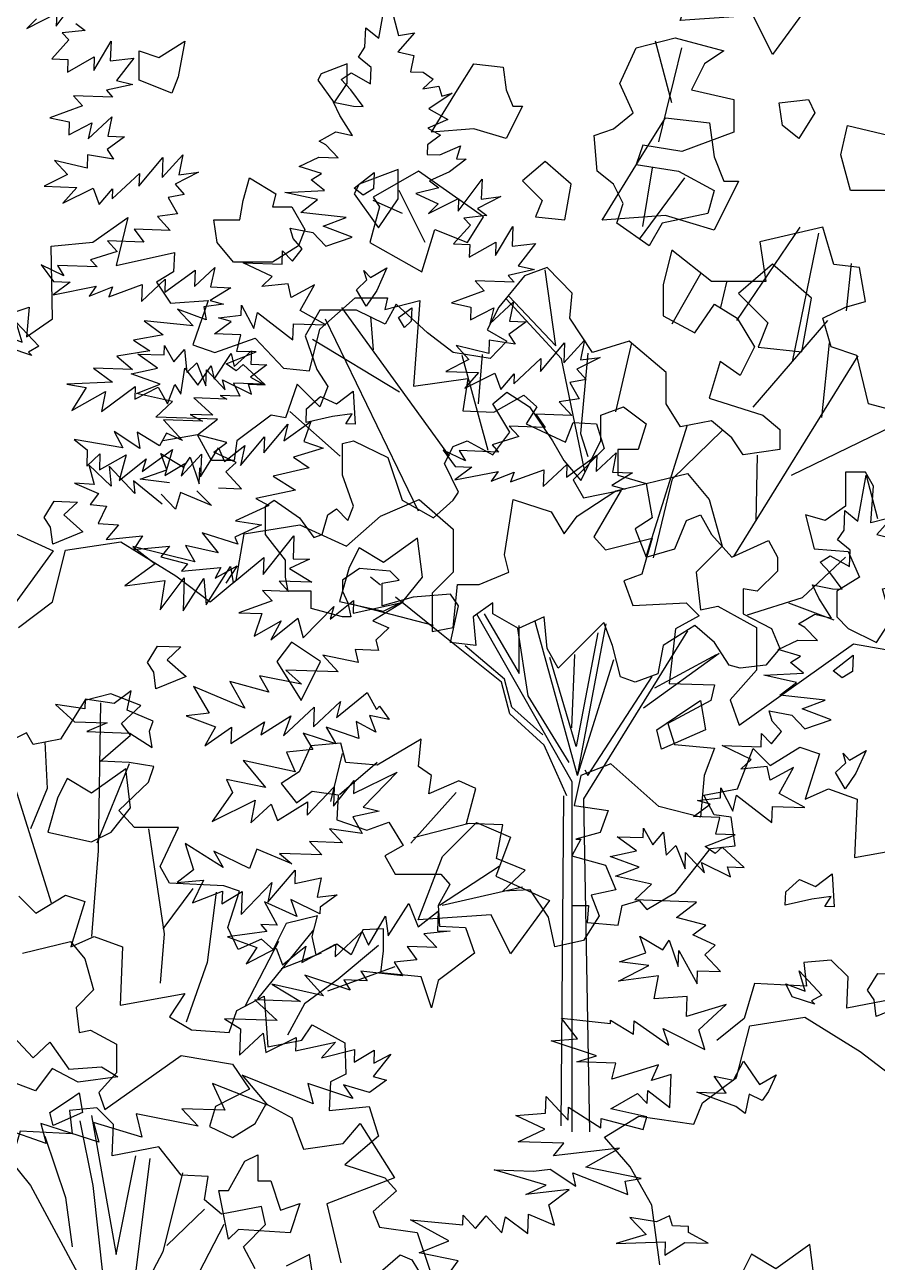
# Model space of a CAD drawing. Header units: inches. Extents: x -11 to 128, y 7 to 56.
# Drawn here: x 31.4084 to 31.7193, y 22.597 to 23.0484 of the extents above; entities that cross this region are included whole.
import ezdxf

# ---------------------------------------------------------------- set-up
doc = ezdxf.new("R2010")
doc.units = ezdxf.units.IN
doc.header["$MEASUREMENT"] = 0
doc.layers.add('CAY', color=94, linetype='Continuous')
doc.layers.add('CAY-3', color=61, linetype='Continuous')
picture_1 = doc.add_image_def('image1.jpg', size_in_pixel=(1680, 1093))

# ---------------------------------------------------------------- blocks, each defined once
blk = doc.blocks.new('A$C76451831')
at = {"layer": 'CAY'}
for p, q in [((2471.8, 2031.9), (2478.5, 2069.3)), ((2478.5, 2069.3), (2487.7, 2034.1)), ((2460.6, 2024.6), (2461.2, 2040.4)), ((2461.2, 2040.4), (2471.8, 2031.9)), ((2500.9, 2036.3), (2487.3, 2020.9)), ((2487.7, 2034.1), (2500.9, 2036.3)), ((2455.4, 2016.6), (2460.6, 2024.6)), ((2465.5, 2008.1), (2455.4, 2016.6)), ((2487.3, 2020.9), (2500.3, 2017.8)), ((2500.3, 2017.8), (2497.6, 2004.7)), ((2441.2, 1998.5), (2449.5, 2003.7)), ((2449.5, 2003.7), (2465, 1995)), ((2465, 1995), (2465.5, 2008.1)), ((2497.6, 2004.7), (2508, 2004.3)), ((2508, 2004.3), (2515.9, 1998.6)), ((2449, 1990.1), (2441.2, 1998.5)), ((2515.9, 1998.6), (2507.5, 1990.8)), ((2507.5, 1990.8), (2520.7, 1993)), ((2520.7, 1993), (2523.1, 1984.8)), ((2459, 1976.6), (2449, 1990.1)), ((2531.4, 1987.2), (2512.4, 1974.7)), ((2523.1, 1984.8), (2531.4, 1987.2)), ((2435.1, 1980.1), (2451.3, 1976.8)), ((2440.1, 1969.1), (2435.1, 1980.1)), ((2451.3, 1976.8), (2459, 1976.6)), ((2512.4, 1974.7), (2527.9, 1966)), ((2450.4, 1952.9), (2440.1, 1969.1)), ((2527.9, 1966), (2511.8, 1958.9)), ((2423.5, 1948.4), (2437, 1956)), ((2437, 1956), (2450.4, 1952.9)), ((2522, 1953.1), (2511.3, 1945.3)), ((2511.8, 1958.9), (2522, 1953.1)), ((2428.9, 1945.4), (2423.5, 1948.4)), ((2438.9, 1934.7), (2428.9, 1945.4)), ((2511.3, 1945.3), (2511.1, 1937.6)), ((2521.5, 1937.2), (2538.1, 1944.4)), ((2538.1, 1944.4), (2535, 1934)), ((2407, 1927.6), (2423.1, 1935.2)), ((2423.1, 1935.2), (2438.9, 1934.7)), ((2511.1, 1937.6), (2521.5, 1937.2)), ((2542.7, 1933.8), (2529.2, 1923.4)), ((2535, 1934), (2542.7, 1933.8)), ((2425.3, 1922), (2407, 1927.6)), ((2417, 1916.8), (2425.3, 1922)), ((2529.2, 1923.4), (2513.1, 1916.2)), ((2427.6, 1908.3), (2417, 1916.8)), ((2513.1, 1916.2), (2520.6, 1910.5)), ((2536.2, 1891.4), (2555.7, 1917.4)), ((2555.7, 1917.4), (2555.1, 1901.1)), ((2395.4, 1906.7), (2427.6, 1908.3)), ((2421.9, 1900.8), (2395.4, 1906.7)), ((2408.4, 1890.4), (2421.9, 1900.8)), ((2520.6, 1910.5), (2501.8, 1905.7)), ((2501.8, 1905.7), (2520.1, 1897.4)), ((2512.1, 1889.5), (2536.6, 1901.8)), ((2536.6, 1901.8), (2536.2, 1891.4)), ((2571.1, 1903.3), (2552.1, 1893.5)), ((2555.1, 1901.1), (2571.1, 1903.3)), ((2520.1, 1897.4), (2512.1, 1889.5)), ((2552.1, 1893.5), (2559.6, 1887.8)), ((2445.4, 1886.4), (2408.4, 1890.4)), ((2426.6, 1879.3), (2445.4, 1886.4)), ((2559.6, 1887.8), (2541, 1885.8)), ((2541, 1885.8), (2546.2, 1880.1)), ((2402.2, 1869.3), (2399.8, 1877.6)), ((2399.8, 1877.6), (2418.2, 1874.2)), ((2418.2, 1874.2), (2428.7, 1862.9)), ((2450.3, 1870.4), (2426.6, 1879.3)), ((2546.2, 1880.1), (2532.6, 1864.8)), ((2566.7, 1855.4), (2580.6, 1878.9)), ((2580.6, 1878.9), (2580.1, 1863.1)), ((2401.6, 1850.7), (2409.6, 1860.9)), ((2409.6, 1860.9), (2402.2, 1869.3)), ((2428.7, 1862.9), (2450.3, 1870.4)), ((2532.6, 1864.8), (2545.7, 1864.3)), ((2545.3, 1853.9), (2567, 1866.3)), ((2545.7, 1864.3), (2545.3, 1853.9)), ((2567, 1866.3), (2566.7, 1855.4)), ((2580.1, 1863.1), (2599.2, 1865.2)), ((2599.2, 1865.2), (2585, 1847.1)), ((2393.3, 1848.3), (2393.7, 1859.2)), ((2393.7, 1859.2), (2401.6, 1850.7)), ((2361.6, 1849.4), (2393.3, 1848.3)), ((2385.3, 1838.2), (2361.6, 1849.4)), ((2598.4, 1843.9), (2577, 1839.2)), ((2585, 1847.1), (2598.4, 1843.9)), ((2376.8, 1830.3), (2385.3, 1838.2)), ((2398.2, 1832.3), (2376.8, 1830.3)), ((2400.5, 1821.3), (2398.2, 1832.3)), ((2419.5, 1831.5), (2400.5, 1821.3)), ((2407.9, 1810.6), (2419.5, 1831.5)), ((2581.8, 1833.6), (2550.1, 1834.7)), ((2550.1, 1834.7), (2557.5, 1826.7)), ((2577, 1839.2), (2581.8, 1833.6)), ((2557.5, 1826.7), (2530.9, 1816.8)), ((2360.1, 1806.9), (2360.4, 1815)), ((2360.4, 1815), (2370.2, 1796.1)), ((2428.8, 1799), (2407.9, 1810.6)), ((2530.9, 1816.8), (2546.6, 1813.5)), ((2546.6, 1813.5), (2546.3, 1803.1)), ((2546.3, 1803.1), (2565.2, 1812.8)), ((2562, 1799.8), (2581.2, 1817.7)), ((2565.2, 1812.8), (2562, 1799.8)), ((2581.2, 1817.7), (2577.9, 1802)), ((2338.3, 1791.8), (2351.8, 1801.7)), ((2341.5, 1804.8), (2360.1, 1806.9)), ((2351.8, 1801.7), (2341.5, 1804.8)), ((2370.2, 1796.1), (2373.4, 1809.1)), ((2373.4, 1809.1), (2402, 1786.8)), ((2591.5, 1801.5), (2577.6, 1791.1)), ((2577.9, 1802), (2591.5, 1801.5)), ((2359.6, 1791), (2338.3, 1791.8)), ((2356.4, 1777.5), (2359.6, 1791)), ((2402, 1786.8), (2402.5, 1799.9)), ((2402.5, 1799.9), (2428.8, 1799)), ((2577.6, 1791.1), (2582.7, 1783.2)), ((2297.4, 1774.6), (2297.7, 1782.3)), ((2297.7, 1782.3), (2305.3, 1768.9)), ((2561.2, 1775.8), (2534.7, 1782.2)), ((2534.7, 1782.2), (2545.1, 1770.9)), ((2561.5, 1786.7), (2561.2, 1775.8)), ((2582.7, 1783.2), (2561.5, 1786.7)), ((2603.3, 1761.2), (2622.6, 1784.5)), ((2622.1, 1768.2), (2639, 1786.7)), ((2622.6, 1784.5), (2622.1, 1768.2)), ((2639, 1786.7), (2635.8, 1770.5)), ((2292, 1763.9), (2276.1, 1775.3)), ((2276.1, 1775.3), (2297.4, 1774.6)), ((2305.3, 1768.9), (2313.9, 1779)), ((2313.9, 1779), (2315.9, 1760.3)), ((2347.9, 1767.4), (2372.2, 1777)), ((2372.2, 1777), (2356.4, 1777.5)), ((2545.1, 1770.9), (2526.2, 1761.2)), ((2581.6, 1751.1), (2603.6, 1771.6)), ((2603.6, 1771.6), (2603.3, 1761.2)), ((2651.7, 1772.6), (2632.8, 1762.9)), ((2635.8, 1770.5), (2651.7, 1772.6)), ((2270.6, 1759.2), (2292, 1763.9)), ((2315.9, 1760.3), (2323.9, 1768.2)), ((2323.9, 1768.2), (2331.4, 1749.4)), ((2331.4, 1749.4), (2331.9, 1762.5)), ((2331.9, 1762.5), (2347.1, 1746.1)), ((2355.9, 1761.7), (2347.9, 1767.4)), ((2361.5, 1766.9), (2355.9, 1761.7)), ((2379.5, 1750.4), (2361.5, 1766.9)), ((2526.2, 1761.2), (2552.9, 1760.2)), ((2552.9, 1760.2), (2541.6, 1747.5)), ((2632.8, 1762.9), (2640.2, 1754.5)), ((2294.3, 1750.7), (2270.6, 1759.2)), ((2275, 1743.2), (2294.3, 1750.7)), ((2347.1, 1746.1), (2344.7, 1754.4)), ((2344.7, 1754.4), (2368.3, 1742.7)), ((2365.9, 1750.9), (2379.5, 1750.4)), ((2368.3, 1742.7), (2365.9, 1750.9)), ((2541.6, 1747.5), (2566, 1759.8)), ((2566, 1759.8), (2571, 1746.5)), ((2571, 1746.5), (2581.9, 1759.2)), ((2581.9, 1759.2), (2581.6, 1751.1)), ((2640.2, 1754.5), (2627, 1752.2)), ((2627, 1752.2), (2634.6, 1738.8)), ((2304.2, 1736.7), (2275, 1743.2)), ((2290.6, 1724.1), (2304.2, 1736.7)), ((2634.6, 1738.8), (2618.3, 1736.6)), ((2618.3, 1736.6), (2628.7, 1725.4)), ((2340.9, 1722.3), (2290.6, 1724.1)), ((2324.6, 1709.7), (2340.9, 1722.3)), ((2628.7, 1725.4), (2599.3, 1726.4)), ((2599.3, 1726.4), (2607.1, 1715.7)), ((2348.4, 1703.5), (2324.6, 1709.7)), ((2577.7, 1716.8), (2585.5, 1708.3)), ((2607.1, 1715.7), (2577.7, 1716.8)), ((2337.7, 1695.7), (2348.4, 1703.5)), ((2585.5, 1708.3), (2564, 1701.4)), ((2564, 1701.4), (2569.2, 1695.7)), ((2294.6, 1694.5), (2313.2, 1683.4)), ((2299.6, 1681.1), (2294.6, 1694.5)), ((2313.2, 1683.4), (2318.5, 1691.4)), ((2318.5, 1691.4), (2325.9, 1669.8)), ((2356, 1687.3), (2337.7, 1695.7)), ((2524, 1697.3), (2533.9, 1683.8)), ((2542.3, 1688.5), (2524, 1697.3)), ((2569.2, 1695.7), (2537.1, 1696.9)), ((2537.1, 1696.9), (2542.3, 1688.5)), ((2624.3, 1675.2), (2648.9, 1693)), ((2648.4, 1679.8), (2664.8, 1695.1)), ((2648.9, 1693), (2648.4, 1679.8)), ((2664.8, 1695.1), (2661.6, 1679.4)), ((2236.3, 1685.2), (2240.6, 1669.3)), ((2254.4, 1667.9), (2236.3, 1685.2)), ((2252.8, 1684.1), (2254.4, 1667.9)), ((2273.6, 1662), (2252.8, 1684.1)), ((2278, 1673.7), (2299.6, 1681.1)), ((2325.9, 1669.8), (2326.4, 1682.9)), ((2347.5, 1679.5), (2356, 1687.3)), ((2360.2, 1665.9), (2347.5, 1679.5)), ((2547.5, 1683.4), (2533.6, 1673)), ((2533.6, 1673), (2568.7, 1679.9)), ((2533.9, 1683.8), (2547.5, 1683.4)), ((2568.7, 1679.9), (2563, 1671.9)), ((2578.8, 1671.4), (2605.9, 1681.3)), ((2605.4, 1667.7), (2624.6, 1685.6)), ((2605.9, 1681.3), (2605.4, 1667.7)), ((2624.6, 1685.6), (2624.3, 1675.2)), ((2224.6, 1670.4), (2244.1, 1661.9)), ((2240.6, 1669.3), (2224.6, 1670.4)), ((2272.6, 1672.4), (2273.6, 1662)), ((2295.9, 1653.3), (2272.6, 1672.4)), ((2301.9, 1670.6), (2278, 1673.7)), ((2563, 1671.9), (2581.8, 1679.4)), ((2581.8, 1679.4), (2578.8, 1671.4)), ((2677.9, 1678.8), (2661.2, 1668.5)), ((2661.6, 1679.4), (2677.9, 1678.8)), ((2664.3, 1664.1), (2722.6, 1678.3)), ((2722.6, 1678.3), (2740.3, 1657)), ((2244.1, 1661.9), (2237.2, 1653)), ((2306.7, 1649.3), (2295.1, 1661.4)), ((2310.8, 1662.9), (2306.7, 1649.3)), ((2336, 1652.2), (2310.8, 1662.9)), ((2323.9, 1664.2), (2336, 1652.2)), ((2341.7, 1666.5), (2360.2, 1665.9)), ((2633, 1643.5), (2664.3, 1664.1)), ((2661.2, 1668.5), (2672, 1665.4)), ((2237.2, 1653), (2250.5, 1651.6)), ((2250.5, 1651.6), (2243.7, 1637.7)), ((2473.2, 1643.5), (2504.5, 1657)), ((2504.5, 1657), (2532.2, 1632.9)), ((2574, 1612.2), (2581.1, 1657)), ((2581.1, 1657), (2611.8, 1647)), ((2740.3, 1657), (2750.9, 1619.3)), ((2445.5, 1619.3), (2473.2, 1643.5)), ((2611.8, 1647), (2622.4, 1629.3)), ((2622.4, 1629.3), (2633, 1643.5)), ((2243.7, 1637.7), (2260.2, 1636.6)), ((2260.2, 1636.6), (2250.4, 1624.7)), ((2355.9, 1591.6), (2362.4, 1629.3)), ((2362.4, 1629.3), (2407.8, 1636.4)), ((2407.8, 1636.4), (2445.5, 1619.3)), ((2532.2, 1632.9), (2532.2, 1598.1)), ((2217.3, 1615.8), (2262.1, 1622.8)), ((2250.4, 1624.7), (2279.7, 1627.6)), ((2262.1, 1622.8), (2306.9, 1595.1)), ((2279.7, 1627.6), (2272.6, 1616.4)), ((2272.6, 1616.4), (2301.9, 1619.3)), ((2301.9, 1619.3), (2294.6, 1610.4)), ((2750.9, 1619.3), (2729.7, 1598.1)), ((2206.7, 1573.9), (2217.3, 1615.8)), ((2294.6, 1610.4), (2316.5, 1604.8)), ((2577.6, 1598.1), (2574, 1612.2)), ((2316.5, 1604.8), (2311.6, 1598.8)), ((2311.6, 1598.8), (2343.6, 1601.9)), ((2339, 1593.3), (2356.7, 1603.2)), ((2343.6, 1601.9), (2339, 1593.3)), ((2356.7, 1603.2), (2347.6, 1589.1)), ((2306.9, 1595.1), (2334.7, 1573.9)), ((2334.7, 1573.9), (2355.9, 1591.6)), ((2532.2, 1598.1), (2515.1, 1580.9)), ((2553.4, 1588), (2577.6, 1598.1)), ((2729.7, 1598.1), (2733.2, 1567.4)), ((2515.1, 1580.9), (2515.1, 1549.7)), ((2532.2, 1553.2), (2535.7, 1588)), ((2535.7, 1588), (2553.4, 1588)), ((2179, 1553.2), (2206.7, 1573.9)), ((2733.2, 1567.4), (2747.4, 1570.3)), ((2747.4, 1570.3), (2778.6, 1553.2)), ((2515.1, 1549.7), (2532.2, 1553.2)), ((2778.6, 1553.2), (2778.6, 1518.4)), ((2764.5, 1473.6), (2857.6, 1539.7)), ((2857.6, 1539.7), (2920.1, 1529)), ((2778.6, 1518.4), (2757.4, 1494.2)), ((2757.4, 1494.2), (2764.5, 1473.6)), ((4728.3, 971.5), (4715.1, 1021.6)), ((4717.8, 939.8), (4736.3, 1016.3)), ((4704.6, 871.1), (4712.5, 918.7)), ((4701.9, 860.6), (4738.9, 910.7)), ((4527.8, 857.9), (4506.6, 900.2)), ((4509.3, 881.7), (4485.5, 892.2)), ((4781, 794.5), (4832.5, 870.4)), ((4850.9, 870.4), (4799.8, 858.6)), ((4826.2, 761), (4847.8, 865.6)), ((4860, 840.1), (4850.9, 870.4)), ((4799.8, 858.6), (4804.6, 826.3)), ((4728.3, 851.9), (4721.2, 824)), ((4760.5, 826.3), (4728.3, 851.9)), ((4626.9, 837.7), (4608.4, 831)), ((4634, 774), (4625.3, 835.7)), ((4647.3, 816.9), (4626.9, 837.7)), ((4880.8, 837.7), (4860, 840.1)), ((4870.1, 802.5), (4874.1, 840.9)), ((4885.5, 810.2), (4880.8, 837.7)), ((4608.4, 831), (4587.6, 805.5)), ((4728.6, 791.9), (4751.7, 832.8)), ((4804.6, 826.3), (4760.5, 826.3)), ((4768, 805.1), (4772.9, 825.9)), ((4645.4, 796.4), (4647.3, 816.9)), ((4721.2, 824), (4721.2, 798.4)), ((4547.7, 684.5), (4460.2, 805.1)), ((4504.2, 807.8), (4495.2, 791.7)), ((4529.8, 784.6), (4504.2, 807.8)), ((4587.6, 805.5), (4578.1, 787)), ((4638.7, 763.4), (4593.5, 812.2)), ((4595.8, 814.5), (4634, 774)), ((4746.8, 784.6), (4762.9, 807.8)), ((4762.9, 807.8), (4781.4, 796.4)), ((4850.9, 796.4), (4869.4, 805.5)), ((4869.4, 805.5), (4885.5, 810.2)), ((4442.1, 803.1), (4430.3, 782.3)), ((4472, 803.1), (4442.1, 803.1)), ((4522.3, 639.8), (4446.8, 795.6)), ((4495.2, 791.7), (4472, 803.1)), ((4485.8, 770.9), (4483.8, 797.9)), ((4663.8, 768.5), (4645.4, 796.4)), ((4721.2, 798.4), (4746.8, 784.6)), ((4781.4, 796.4), (4795.5, 773.2)), ((4857.6, 773.2), (4850.9, 796.4)), ((4550.6, 768.5), (4529.8, 784.6)), ((4578.1, 787), (4594.3, 777.9)), ((4794.3, 724.1), (4854.9, 794.5)), ((4430.3, 782.3), (4439.8, 754.7)), ((4507, 736.3), (4436.2, 779.1)), ((4594.3, 777.9), (4580.5, 763.8)), ((4693.7, 777.9), (4663.8, 768.5)), ((4682.7, 720.5), (4695.7, 776.4)), ((4723.6, 752.4), (4693.7, 777.9)), ((4850.1, 715.8), (4856.4, 776.4)), ((4580.5, 763.8), (4550.6, 768.5)), ((4579.1, 689), (4557.9, 766.3)), ((4571.1, 726.8), (4574.5, 766.9)), ((4659.9, 768.1), (4654, 702.8)), ((4778.7, 602.9), (4879.6, 765.8)), ((4795.5, 773.2), (4783.7, 750)), ((4878.5, 766.1), (4857.6, 773.2)), ((4887.9, 726.8), (4878.5, 766.1)), ((4439.8, 754.7), (4448.8, 741)), ((4657.5, 671.8), (4638.7, 763.4)), ((4767.6, 761.4), (4758.6, 731.5)), ((4783.7, 750), (4767.6, 761.4)), ((4723.6, 726.8), (4723.6, 752.4)), ((4423.7, 742.9), (4414.2, 715.4)), ((4430.3, 736.3), (4423.7, 742.9)), ((4442.1, 724.5), (4430.3, 736.3)), ((4448.8, 741), (4442.1, 724.5)), ((4735.4, 708.3), (4723.6, 726.8)), ((4758.6, 731.5), (4802.2, 717.8)), ((4922.5, 717.8), (4887.9, 726.8)), ((4402.8, 717.8), (4374.9, 696.9)), ((4414.2, 715.4), (4402.8, 717.8)), ((4458.8, 684.4), (4417.8, 720.8)), ((4802.2, 717.8), (4816, 706)), ((4825.4, 669), (4921.3, 715.4)), ((4707.6, 603.7), (4740.9, 709.9)), ((4728.7, 665.9), (4769.2, 705.2)), ((4760.5, 713.1), (4735.4, 708.3)), ((4777, 699.3), (4760.5, 713.1)), ((4816, 706), (4816, 689.9)), ((4342.7, 701.7), (4314.8, 696.9)), ((4354.1, 680.8), (4342.7, 701.7)), ((4374.9, 696.9), (4372.6, 680.8)), ((4654, 702.8), (4659.9, 684)), ((4786.1, 685.5), (4777, 699.3)), ((4816, 689.9), (4786.1, 685.5)), ((4796.7, 631.7), (4797.9, 685.1)), ((4372.6, 680.8), (4354.1, 680.8)), ((4713.4, 601.8), (4728.7, 665.9)), ((4834.4, 569.5), (4869.4, 602.2)), ((4491.5, 579.5), (4483.4, 586)), ((4534.5, 546.7), (4466.9, 564.4)), ((4541.2, 539.6), (4503.7, 569.7)), ((4789.6, 555.4), (4834.4, 569.5)), ((4823, 565.2), (4860, 551.4)), ((4647.3, 419.7), (4569.9, 556)), ((4575.8, 556.2), (4604.1, 507.8)), ((4602.9, 544.4), (4611.2, 489.7)), ((4604.1, 507.8), (4604.1, 546.7)), ((4651.6, 424.8), (4617.3, 549.9)), ((4651.6, 424.8), (4675, 548.1)), ((4589.9, 500.7), (4541.2, 539.6)), ((4668.2, 540.8), (4650.5, 448.4)), ((4656.8, 405.9), (4741.3, 542.4)), ((4592.3, 503.1), (4560.4, 530.2)), ((4646.9, 463.7), (4649.3, 523.1)), ((4705.1, 479.9), (4766.8, 524.3)), ((4714.5, 496), (4764.5, 523.1)), ((4650.5, 448.4), (4629.2, 520.8)), ((4651.6, 424.8), (4681.2, 519.2)), ((4598.2, 480.3), (4592.3, 503.1)), ((4659.9, 424.8), (4712.2, 505.4)), ((4596.6, 475.1), (4589.9, 500.7)), ((4611.2, 489.7), (4644.6, 435.4)), ((4624.5, 449.6), (4596.6, 475.1)), ((4623.3, 457.8), (4598.2, 480.3)), ((4643, 408.3), (4624.5, 449.6)), ((4657.5, 429.5), (4659.9, 424.8)), ((4647.3, 135.4), (4647.3, 419.7)), ((4638.3, 140.1), (4640.6, 408.3)), ((4661.5, 135.4), (4656.8, 405.9))]:
    blk.add_line(p, q, dxfattribs=at)
for points in [[(2451.7, 1910.2), (2468, 1922.8), (2467.5, 1909.6), (2459.2, 1904.5)], [(2453.8, 1827.6), (2462.2, 1835.5), (2459.8, 1843.3), (2465, 1837.6), (2478.4, 1845.3), (2470.1, 1827), (2461.5, 1814.2)], [(2452.7, 1718.4), (2445, 1718.7), (2450.2, 1726.6), (2434.3, 1724.5), (2412.8, 1719.8), (2413.2, 1730.7), (2424.4, 1740.7), (2437.4, 1734.8), (2450.9, 1745.2)], [(1339.1, 1632.7), (1366.8, 1660.4), (1394.5, 1648.5), (1382.7, 1616.8), (1426.2, 1597), (1394.5, 1553.5), (1378.7, 1585.2), (1319.3, 1581.2)], [(2424.5, 1525.4), (2400.8, 1541.2), (2388.9, 1525.4), (2408.7, 1493.7)], [(1287.7, 1470.3), (1307.5, 1502), (1343.1, 1498), (1347, 1470.3), (1355, 1450.5), (1366.8, 1450.5), (1347, 1410.9), (1307.5, 1422.8), (1256, 1418.8)], [(2721.4, 1485.8), (2733.3, 1493.7), (2737.3, 1469.9), (2701.6, 1454.1), (2697.7, 1469.9)], [(1058.5, 1448.2), (1054.5, 1440.3), (1074.3, 1412.6), (1090.2, 1436.3), (1090.2, 1460.1)], [(2270.1, 1406.6), (2266.2, 1438.3), (2238.4, 1418.5), (2218.7, 1430.3), (2210.7, 1414.5), (2202.8, 1386.8), (2238.4, 1378.9), (2254.3, 1386.8)], [(2523.5, 1367), (2551.2, 1394.7), (2578.9, 1382.8), (2567, 1351.1), (2610.6, 1331.3), (2578.9, 1287.8), (2563.1, 1319.5), (2503.7, 1315.5)], [(1418.3, 1311.9), (1426.2, 1355.4), (1394.5, 1383.2), (1366.8, 1359.4), (1390.6, 1335.6), (1382.7, 1315.8)], [(722.8, 1185.8), (750.5, 1213.5), (778.2, 1201.7), (766.3, 1170), (809.9, 1150.2), (778.2, 1106.6), (762.4, 1138.3), (703, 1134.3)], [(2220.4, 1169.5), (2228.3, 1174.8), (2231, 1158.9), (2207.2, 1148.4), (2204.6, 1158.9)], [(1109.9, 1128.8), (1106, 1160.5), (1078.3, 1140.7), (1058.5, 1152.6), (1050.5, 1136.7), (1042.6, 1109), (1078.3, 1101.1), (1094.1, 1109)], [(2362.9, 1119.3), (2373.5, 1124.6), (2373.5, 1103.5), (2384.1, 1103.5), (2392, 1079.7), (2407.8, 1085), (2399.9, 1061.2), (2357.7, 1063.9), (2349.7, 1055.9), (2341.8, 1095.6), (2349.7, 1095.6)], [(1443.6, 1052.7), (1459.9, 1065.3), (1459.5, 1052.2), (1451.1, 1047)], [(4295.5, 989.9), (4295.5, 1013.7), (4311.3, 1008.4), (4332.5, 1021.6), (4327.2, 992.6), (4321.9, 979.4)], [(4709.9, 855.3), (4683.5, 873.8), (4688.8, 889.6), (4680.8, 905.5), (4667.6, 916), (4665, 945.1), (4680.8, 950.3), (4696.7, 963.5), (4686.1, 987.3), (4699.3, 1016.3), (4731, 1024.3), (4770.6, 1013.7), (4754.7, 1003.1), (4744.2, 982), (4778.5, 974.1), (4778.5, 947.7), (4757.4, 939.8), (4736.3, 931.9), (4704.6, 937.1), (4699.3, 921.3), (4733.6, 916), (4762.7, 900.2), (4757.4, 881.7), (4720.4, 873.8)], [(4443.3, 995.2), (4440.7, 989.9), (4453.9, 971.5), (4464.4, 987.3), (4464.4, 1003.1)], [(4554.1, 982), (4567.3, 1003.1), (4591.1, 1000.5), (4593.7, 982), (4599, 968.8), (4606.9, 968.8), (4593.7, 942.4), (4567.3, 950.3), (4533, 947.7)], [(1445.7, 970.1), (1454.1, 978), (1451.7, 985.8), (1456.9, 980.2), (1470.4, 987.9), (1462, 969.6), (1453.4, 956.7)], [(4865.6, 929.2), (4870.9, 953), (4905.2, 945.1), (4910.4, 963.5), (4907.8, 982), (4923.6, 987.3), (4947.4, 979.4), (4939.5, 942.4), (4923.6, 931.9), (4921, 908.1), (4907.8, 900.2), (4873.5, 900.2)], [(4818.1, 953), (4815.4, 971.5), (4839.2, 974.1), (4844.5, 963.5), (4831.3, 942.4)], [(4562.1, 857.9), (4575.3, 879), (4522.5, 916), (4485.5, 894.9), (4490.8, 887), (4482.9, 857.9), (4525.1, 834.2), (4535.7, 868.5)], [(4641.2, 876.4), (4646.5, 905.5), (4625.4, 923.9), (4606.9, 908.1), (4622.8, 892.2), (4617.5, 879)], [(4403.7, 887), (4419.5, 887), (4430.1, 868.5), (4424.8, 855.3), (4403.7, 842.1), (4372, 842.1), (4358.8, 857.9), (4356.2, 876.4), (4377.3, 876.4), (4380, 892.2), (4385.2, 910.7), (4406.4, 897.5)], [(1444.6, 860.9), (1436.9, 861.2), (1442.2, 869.2), (1426.3, 867), (1404.8, 862.3), (1405.2, 873.2), (1416.4, 883.2), (1429.3, 877.3), (1442.8, 887.7)], [(1428.7, 781.7), (1410.3, 787.8), (1405.3, 798.4), (1420.9, 792.4), (1416.1, 808.9), (1434.4, 789.2), (1426.1, 784.5)], [(1476.9, 785.4), (1471.7, 793.3), (1479.9, 806.6), (1498.9, 806), (1487.6, 795.5), (1503, 781.8), (1478.7, 771.8)], [(4208.2, 766.2), (4189.8, 772.3), (4184.7, 782.9), (4200.4, 776.9), (4195.5, 793.4), (4213.9, 773.7), (4205.6, 769)], [(1364.6, 698.7), (1332.9, 710.2), (1356.9, 709.4), (1346.9, 723.3), (1362.7, 720.1), (1370.9, 735.6), (1383.8, 716.6), (1397.3, 724.3), (1391.3, 710.9), (1386.1, 703.4), (1375.4, 708.7), (1372.1, 693)], [(4499.5, 590.8), (4474.4, 593.1), (4460.6, 583.7), (4460.6, 574.6), (4464.9, 565.2), (4467.3, 553.8), (4460.6, 553.8), (4435.1, 560.5), (4435.1, 574.6), (4416.6, 574.6), (4414.2, 586), (4414.2, 599.8), (4398.1, 620.6), (4398.1, 643.8), (4405.2, 648.6), (4425.6, 634.4), (4437.4, 618.3), (4444.1, 620.6), (4448.8, 636.8), (4455.9, 641.5), (4464.9, 632), (4469.6, 643.8), (4460.6, 669), (4460.6, 694.6), (4469.6, 696.9), (4497.6, 683.2), (4509, 648.6), (4534.5, 634.4), (4550.6, 648.6), (4554.9, 655.2), (4543.5, 678.5), (4550.6, 692.2), (4562, 696.9), (4582.9, 685.5), (4596.6, 704), (4582.9, 726.8), (4594.3, 736.3), (4612.7, 724.5), (4631.2, 696.9), (4640.6, 680.8), (4654.4, 664.7), (4670.5, 696.9), (4670.5, 717.8), (4689, 724.5), (4707.5, 710.7), (4700.8, 689.9), (4684.3, 689.9), (4684.3, 669), (4707.5, 662.3), (4712.2, 634.4), (4698.4, 625.4), (4707.5, 602.2), (4730.7, 609.2), (4740.1, 632), (4751.5, 636.8), (4760.5, 620.6), (4777, 602.2), (4806.9, 615.9), (4814, 602.2), (4814, 590.8), (4797.5, 574.6), (4786.1, 576.6), (4786.1, 556.2), (4809.3, 544.4), (4816, 528.2), (4804.6, 514.5), (4783.7, 512.1), (4774.7, 514.5), (4762.9, 533), (4746.8, 546.7), (4721.2, 530.6), (4716.9, 507.4), (4698.4, 500.7), (4686.6, 505), (4679.9, 530.6), (4672.9, 549.1), (4656.8, 533), (4635.9, 512.1), (4626.9, 528.2), (4624.5, 553.8), (4603.7, 544.4), (4582.9, 556.2), (4582.9, 565.2), (4566.7, 553.8), (4569.1, 530.6), (4548.3, 533), (4554.9, 562.8), (4548.3, 572.3), (4518, 569.9), (4492.8, 562.8), (4492.8, 581.3), (4506.6, 583.7)], [(4892.2, 660), (4885.5, 671.4), (4869.4, 671.4), (4869.4, 643.8), (4852.9, 632), (4836.8, 636.8), (4843.9, 609.2), (4871.4, 606.9), (4880.8, 586), (4862.3, 574.6), (4862.3, 553.8), (4871.4, 544.4), (4894.6, 533), (4906.4, 551.4), (4899.3, 576.6), (4931.5, 583.7), (4945.3, 597.4), (4922.5, 613.6), (4915.4, 636.8), (4889.8, 630.1)], [(4223.4, 626.6), (4218.2, 634.5), (4226.4, 647.8), (4245.4, 647.1), (4234.2, 636.7), (4249.6, 623), (4225.2, 612.9)], [(1313.2, 601.7), (1310.8, 609.9), (1300.2, 604.8), (1278.6, 608.3), (1291.7, 594.7), (1267.4, 587.4), (1307.3, 588.7), (1306.9, 577.9), (1323.2, 588.2), (1342.2, 587.5), (1326.2, 596.2), (1326.3, 601.2)], [(4307.3, 508.9), (4302.2, 516.8), (4310.3, 530.1), (4329.4, 529.4), (4318.1, 518.9), (4333.5, 505.2), (4309.1, 495.2)], [(4303.8, 461), (4306.8, 469), (4285.8, 477.9), (4289, 493.7), (4275.1, 483.3), (4251.6, 486.8), (4251.4, 479.1), (4227.5, 482.7), (4242.8, 468.5), (4269.5, 467.6), (4253, 460.5), (4287.8, 459.2), (4306, 447.7)], [(4174.2, 178.1), (4169.4, 194.1), (4188.1, 198.9), (4188.8, 217.4), (4209.3, 195.4), (4222.9, 208.1), (4238.4, 186.2), (4264.8, 188), (4278.1, 179.9), (4245.8, 175.6), (4224.8, 186.7), (4211.1, 168.6), (4195.4, 174.6), (4170.8, 156.9)]]:
    blk.add_lwpolyline(points, close=True, dxfattribs=at)
for points in [[(2492.6, 1796.8), (2487.9, 1805.1), (2498.6, 1812.9), (2498.2, 1802), (2492.6, 1796.8)], [(730.4, 1328.3), (790.5, 1348.3), (788.4, 1324.1), (809.5, 1338.8), (808.4, 1397.9), (842.2, 1401.1), (870.6, 1421.1), (861.1, 1382.1), (908.6, 1392.6), (907.6, 1376.8), (893.8, 1368.4), (905.4, 1351.5), (936, 1353.6), (923.4, 1317.7), (941.3, 1311.4), (974, 1323), (997.2, 1298.7), (1018.3, 1296.6), (1026.7, 1330.4), (1055.2, 1355.7), (1081.6, 1355.7), (1079.5, 1346.2), (1107.9, 1353.6), (1102.7, 1284), (1147, 1290.3), (1142.7, 1263.9), (1168.1, 1262.9), (1192.3, 1276.6), (1202.9, 1267.1), (1194.4, 1253.4), (1226.1, 1238.6), (1232.4, 1254.5), (1251.4, 1253.4), (1257.7, 1233.4), (1232.4, 1208), (1240.8, 1193.3), (1271.4, 1199.6), (1249.3, 1161.6), (1258.8, 1151.1), (1296.7, 1160.6), (1288.3, 1131.1), (1273.5, 1125.8), (1280.9, 1105.7), (1324.2, 1107.9), (1334.7, 1097.3), (1315.7, 1086.8), (1310.4, 1042.5), (1347.4, 1041.4), (1344.2, 1028.7), (1309.4, 1009.8), (1314.7, 992.9), (1347.4, 989.7), (1338.9, 967.6), (1335.8, 933.8), (1302, 942.3), (1263, 977.1), (1238.7, 967.6), (1233.4, 943.3), (1260.9, 939.1), (1254.5, 921.2), (1234.5, 915.9), (1238.7, 915.9), (1231.3, 902.2), (1258.8, 894.8), (1267.2, 874.8), (1247.2, 870.5), (1253.5, 853.7)], [(2182.3, 1288.4), (2221.2, 1297.8), (2233, 1283.7), (2240.1, 1258.5), (2225.9, 1244.3), (2228.3, 1223.9), (2237.7, 1225.8), (2258.6, 1214.4), (2258.6, 1191.2), (2244.4, 1175.1), (2249.1, 1161.4), (2311.2, 1205.4), (2352.9, 1198.3), (2366.7, 1177.9), (2339.1, 1163.7), (2334.4, 1147.6), (2352.9, 1138.5), (2371.4, 1149.9), (2380.4, 1166.1), (2401.2, 1154.7), (2410.7, 1129.1), (2442.9, 1133.8), (2456.7, 1149.9), (2484.6, 1105.9), (2429.6, 1084.7), (2441, 1036.7)], [(2473.2, 1029.6), (2489.3, 1043.4), (2498.7, 1039.1), (2517.2, 1008.8)], [(1133.4, 565.3), (1139.1, 573.3), (1107.2, 579.8), (1131.5, 589.4), (1100.4, 606.4), (1142.9, 602.6), (1143.1, 610.3), (1153.2, 599.5), (1161.7, 609.7), (1174.4, 596.1), (1177.5, 609.1), (1195.6, 595.3), (1196.2, 611.2), (1217.2, 602.3), (1212.8, 618.8), (1229.1, 631.3), (1194, 627.1), (1210.6, 634.7), (1168.4, 647.1), (1200.1, 646), (1213.8, 647.7), (1234.6, 633.9), (1232.3, 644.8), (1276.9, 627), (1274.6, 637.9), (1287.8, 640.2), (1242.8, 649.4), (1270.1, 664.8), (1216.4, 658.5), (1224.9, 668.7), (1187.8, 670), (1209.5, 680.1), (1185.8, 691.3), (1209.9, 693.2), (1210.4, 706.8), (1228.3, 687.6), (1228.7, 698), (1254.8, 681.2), (1255.1, 688.9), (1289.2, 680), (1292.3, 690.3), (1263.1, 696.8), (1284.8, 709.2), (1292.7, 701.2), (1293, 711.6), (1311.1, 697.8), (1312.1, 724.6), (1296, 719.7), (1301.9, 732.6), (1263.9, 720.8), (1267.1, 733.8), (1235.4, 734.9), (1251.4, 739.8), (1214.7, 752), (1236, 753.5), (1223, 770.3), (1262.8, 766.2), (1262.9, 768.9), (1281.5, 757.4), (1281.9, 768.2), (1310.2, 748.6), (1305.7, 761.9), (1339.5, 744.9), (1334.6, 760.9), (1356.7, 781.5), (1324.6, 771.7), (1325.2, 788), (1298.4, 786.2), (1301.7, 804.7), (1269.4, 800.4), (1293.9, 813.1), (1270, 816.2), (1291.5, 823.6), (1286.5, 837), (1305.2, 825.9), (1310.4, 833.9), (1317.9, 812.3), (1318.3, 825.4), (1333.2, 798.2), (1333.6, 809), (1352.2, 808.4), (1339.5, 822), (1347.9, 829.8), (1329.6, 838.2), (1340.3, 846), (1316.5, 852.2), (1332.8, 864.8), (1282.6, 866.6), (1296.2, 879.2), (1266.9, 885.7), (1286.2, 893.2), (1262.5, 901.7), (1284, 906.4), (1268.1, 917.8), (1289.3, 917.1), (1289.6, 924.8), (1297.3, 911.4), (1305.8, 921.5), (1307.9, 902.9), (1315.9, 910.7), (1323.4, 891.9), (1323.8, 905), (1339.1, 888.6), (1336.7, 896.9), (1360.3, 885.2), (1357.8, 893.4), (1371.4, 892.9), (1353.4, 909.4), (1347.8, 904.2), (1339.8, 909.9), (1364.2, 919.5), (1348.4, 920), (1351.5, 933.5), (1330.3, 934.3), (1343.8, 944.2), (1333.4, 947.3), (1352.1, 949.4), (1352.4, 957.5), (1362.1, 938.6), (1365.3, 951.6), (1394, 929.3), (1394.4, 942.4), (1420.7, 941.5), (1399.8, 953.1), (1411.4, 974), (1392.5, 963.8), (1390.1, 974.8), (1368.8, 972.8), (1377.2, 980.7), (1353.6, 991.9), (1385.3, 990.8), (1385.6, 1001.7), (1393.5, 993.3), (1401.6, 1003.4), (1394.2, 1011.8), (1391.7, 1020.1), (1410.2, 1016.7), (1420.7, 1005.5), (1442.2, 1012.9), (1418.5, 1021.8), (1437.3, 1028.9), (1400.3, 1032.9), (1413.8, 1043.3), (1387.3, 1049.2), (1419.5, 1050.8), (1409, 1059.4), (1417.3, 1064.5), (1398.9, 1070.1), (1415, 1077.7), (1430.9, 1077.2), (1420.8, 1088), (1415.5, 1090.9), (1428.9, 1098.6), (1442.4, 1095.4), (1432.1, 1111.6), (1427, 1122.6), (1443.2, 1119.4), (1450.9, 1119.1), (1441, 1132.6), (1433.1, 1141), (1441.4, 1146.2), (1457, 1137.5), (1457.5, 1150.6), (1447.3, 1159.1), (1452.6, 1167.1), (1453.1, 1182.9), (1463.7, 1174.4), (1470.5, 1211.8), (1479.7, 1176.6)], [(1492.9, 1178.8), (1479.2, 1163.4), (1492.2, 1160.3)], [(4212, 1039.9), (4204.1, 1032), (4228.5, 1044.3), (4228.1, 1033.9), (4247.6, 1060)], [(4244.1, 1036.1), (4251.6, 1030.3), (4232.9, 1028.3), (4238.2, 1022.7), (4224.5, 1007.3), (4237.6, 1006.8), (4237.3, 996.4), (4259, 1008.8), (4258.6, 997.9), (4272.6, 1021.5), (4272, 1005.6), (4291.1, 1007.7), (4276.9, 989.6), (4290.4, 986.4), (4268.9, 981.7), (4273.7, 976.1), (4242, 977.2), (4249.5, 969.2), (4222.8, 959.3), (4238.6, 956), (4238.2, 945.6), (4257.1, 955.4), (4254, 942.3), (4273.2, 960.2), (4269.9, 944.5), (4283.5, 944), (4269.5, 933.6), (4274.7, 925.7), (4253.5, 929.2), (4253.1, 918.3), (4226.6, 924.7), (4237.1, 913.4), (4218.2, 903.7), (4244.9, 902.7), (4233.5, 890), (4258, 902.3), (4263, 889), (4273.8, 901.7), (4273.5, 893.6), (4295.6, 914.1), (4295.2, 903.7), (4314.6, 927.1), (4314, 910.8), (4331, 929.2), (4327.7, 913), (4343.6, 915.2), (4324.7, 905.4), (4332.1, 897), (4318.9, 894.7), (4326.6, 881.3), (4310.2, 879.2), (4320.7, 867.9), (4291.3, 868.9), (4299.1, 858.2), (4269.6, 859.3), (4277.5, 850.8), (4256, 843.9), (4261.2, 838.3), (4229.1, 839.4), (4234.2, 831), (4215.9, 839.8), (4225.9, 826.3), (4239.5, 825.9), (4225.5, 815.5), (4260.6, 822.4), (4254.9, 814.4), (4273.8, 821.9), (4270.8, 813.9), (4297.8, 823.8), (4297.4, 810.2), (4316.6, 828.2), (4316.2, 817.7), (4340.9, 835.5), (4340.4, 822.3), (4356.8, 837.6), (4353.5, 821.9), (4369.8, 821.3), (4353.1, 811), (4363.9, 807.9), (4348, 805.8), (4349.9, 795.3), (4326.6, 803.8), (4339.3, 790.2), (4299.5, 794.3), (4315, 782.9), (4290.8, 778.7), (4304.1, 770.1), (4277.2, 765.6), (4290, 754.7), (4258.3, 755.8), (4273.8, 744.4), (4236.6, 743), (4252.3, 740.2), (4240.8, 721.6), (4268.1, 736.9), (4264.8, 720.7), (4292.2, 741.1), (4291.9, 730.6), (4310.8, 740.4), (4318.5, 727), (4324.5, 742.7), (4329.2, 734.8), (4332.6, 756), (4343, 742), (4354, 757.9), (4356.3, 747), (4370.2, 767.8), (4372.6, 757.3), (4386.6, 770), (4386.2, 759.1), (4399.3, 758.6), (4385.9, 748.7), (4396.1, 742.9), (4372.1, 743.7), (4377.2, 733.1), (4361.3, 733.7), (4366.6, 730.8), (4339.9, 731.7), (4355.3, 717.6), (4336.8, 718.2), (4347, 712.9), (4315.3, 714), (4330.6, 697.1), (4317.6, 703), (4311.9, 692.8), (4293.7, 703.8), (4295.9, 690.6), (4275.1, 704.5), (4282.3, 691.1), (4242.7, 697.9), (4253.3, 689.4), (4252.8, 676.3), (4263.6, 686.3), (4263.1, 673.2), (4284.9, 685.6), (4279.1, 664.5), (4301.1, 682.3), (4298, 672), (4322.6, 689.7), (4316.4, 668.6), (4332.6, 678.5), (4329.6, 668.1), (4346.1, 686.1), (4345.4, 667.6), (4359.8, 691.1), (4364.9, 680), (4381.2, 693.1), (4377.9, 676.9), (4397.3, 700.2), (4396.8, 687.1), (4416.2, 710.4), (4413, 696.9), (4434.9, 712.5), (4429.3, 696.4), (4445, 690.8), (4420.7, 683.5), (4433.6, 674.9), (4404.3, 668.2), (4422.5, 656.7), (4390.1, 650.1), (4400.8, 644.3), (4373.6, 631.7), (4394.8, 628.7), (4373.2, 618.6), (4375.7, 613), (4346.5, 622.2), (4359.6, 605.9), (4333, 611.8), (4340.7, 598.4), (4290.4, 611), (4308.5, 596.8), (4283.9, 579.1), (4316.2, 583.4), (4312.6, 559.5), (4332.1, 585.5), (4331.2, 558.8), (4348, 585), (4349.9, 563.6), (4369.6, 594.7), (4371.9, 581.4), (4396.6, 601.9), (4396.1, 588.3), (4421.2, 619.6), (4420.6, 601), (4433.7, 600.6), (4417.6, 593), (4435.8, 581.9), (4409.1, 582.8), (4416.9, 574.4), (4395.7, 575.2), (4403.5, 566.7), (4376.5, 557.2), (4395, 556.6), (4388.9, 538.2), (4410.7, 550.6), (4402.4, 535), (4424.3, 552.8), (4428.8, 536.8), (4453.7, 562.3), (4450.6, 551.9), (4469.7, 567.1), (4469.3, 556.7), (4510, 565.7), (4485.4, 550.7), (4498.4, 544.8), (4487.6, 534.8), (4490, 526.5), (4471, 527.2), (4473.4, 516.7), (4444.6, 522.7), (4457.2, 509.1), (4414.7, 510.6), (4427.4, 499.2), (4393.2, 505.9), (4400.9, 492.5), (4369.1, 501.3), (4381.4, 479.5), (4339.5, 497.3), (4352.3, 475.6), (4333.6, 473.5), (4357.4, 464.5), (4348.7, 449), (4370.5, 464.1), (4370, 450.9), (4397.4, 468.6), (4394.3, 457.8), (4418.8, 473.3), (4412.8, 457.1), (4437.7, 480.3), (4437.1, 464.5), (4459.1, 485), (4455.9, 472), (4480.7, 492.4), (4488.3, 478.5), (4490.7, 481.2), (4498.5, 470.5), (4482.7, 473.7), (4487.7, 460), (4471.7, 468.7), (4473.9, 455), (4447.5, 464.1), (4455.2, 450.7), (4428.8, 459.3), (4436.5, 445.9), (4415.1, 443.9), (4422.2, 427.8), (4380, 437), (4398.2, 415), (4366.3, 421.6), (4371.3, 411), (4354.7, 387.5), (4389.7, 404.9), (4386.3, 386.4), (4402.7, 401.7), (4407.7, 388.4), (4432.3, 403.4), (4431.9, 392.6), (4454, 415.8), (4453.4, 400), (4470, 420.7), (4469.7, 410.3), (4505.2, 427.6), (4477.4, 399.1), (4490.4, 396), (4469, 391.3), (4476.7, 377.8), (4450.1, 381.5), (4460.6, 370.2), (4433.8, 371.2), (4443.9, 360.4), (4409.5, 361.6), (4419.6, 353.1), (4391, 365), (4385, 349.3), (4356.1, 363.5), (4363.8, 350.1), (4332.7, 369.7), (4339.7, 348.2), (4326.2, 337.8), (4347.6, 339.7), (4338.8, 321.5), (4363.1, 331), (4362.7, 320.6), (4379, 330.5), (4378.3, 311.9), (4403.2, 337.8), (4400, 322), (4422.2, 348), (4421.8, 337.1), (4443.2, 341.8), (4440, 326.1), (4456.3, 327.8), (4442.4, 317.8), (4442.2, 312.4), (4418.6, 324.1), (4423.6, 310.3), (4397.2, 322.1), (4407.5, 303.2), (4394.3, 303.7), (4399.1, 298), (4367.2, 293.7), (4391, 285.2), (4382.3, 271.9), (4406.8, 284.6), (4411.8, 270.9), (4430.9, 286.1), (4427.7, 273), (4455, 287.9), (4454.6, 277.5), (4476.6, 298.1), (4481.7, 287), (4495.6, 310.5), (4497.8, 294.6), (4514.6, 320.8), (4522.1, 301.9), (4538.4, 314.5), (4537.8, 298.6), (4548.2, 298.3), (4526.8, 296.3), (4537.3, 285.1), (4513.3, 285.9), (4521.1, 275.2), (4502.5, 273.1), (4509.8, 262), (4475.5, 265.9), (4480.6, 258), (4461.6, 258.7), (4466.8, 250.4), (4430.1, 262.5), (4445.3, 245.7), (4403.1, 255.3), (4426.6, 241.3), (4389.5, 242.6), (4407.5, 225.7), (4364.9, 227.2), (4377.8, 219), (4377, 197.7), (4396.2, 215.6), (4398.4, 199.7), (4422.9, 212), (4422.5, 201.1), (4454.9, 208.2), (4443.6, 195.4), (4470.5, 202.2), (4470.2, 191.8), (4486.4, 201.6), (4486, 191.2), (4499.9, 198.4), (4485.6, 180.3), (4496.4, 177.2), (4482.5, 167.3), (4461.4, 173.5), (4469.1, 162.3), (4432.4, 174.5), (4436.8, 158), (4379.2, 181.3), (4399.6, 157), (4354.9, 174.5), (4365, 152.8), (4330.2, 154), (4343.3, 140), (4292.9, 149.9), (4297.7, 131.1), (4258.2, 142.9), (4262.6, 126.9), (4215.6, 142.2), (4220, 125.7), (4186, 137.8)], [(1253.5, 853.7), (1240.8, 833.6), (1217.6, 828.4), (1212.4, 852.6), (1197.6, 874.8), (1175.4, 873.7), (1193.4, 890.6), (1170.2, 900.1), (1175.4, 927.5), (1145.9, 928.6), (1153.3, 957), (1139.6, 963.4), (1115.3, 952.8), (1117.4, 967.6), (1106.9, 975), (1109, 997.1), (1073.1, 976), (1047.8, 978.1), (1043.6, 993.9), (1019.3, 991.8), (1009.9, 970.7), (995.1, 961.2), (1007.7, 945.4), (1020.4, 954.9), (1041.5, 951.8), (1040.4, 931.7), (1064.7, 923.3), (1082.6, 929.6), (1094.2, 910.6), (1079.5, 902.2), (1087.9, 887.4), (1124.8, 887.4), (1132.2, 879), (1122.7, 862.1), (1123.8, 845.2), (1144.9, 844.2), (1152.2, 823.1), (1122.7, 800.9), (1117.4, 778.8), (1109, 804.1), (1076.3, 807.3), (1078.4, 825.2), (1078.4, 843.1), (1061.5, 842.1), (1052, 822), (1040.4, 830.5), (1023.6, 822), (1020.4, 836.8), (1024.6, 853.7), (999.3, 847.3), (988.8, 826.2), (979.3, 834.7), (960.3, 826.2), (951.8, 844.2), (961.3, 873.7), (948.7, 877.9), (904.4, 880), (897, 893.7), (911.8, 925.4), (875.9, 925.4), (863.3, 939.1), (887.5, 962.3), (891.7, 975), (871.7, 978.1), (848.5, 979.2), (872.7, 1000.3), (865.4, 1009.8), (881.2, 1024.5), (856.9, 1034), (835.8, 1028.7), (815.8, 997.1), (793.6, 992.9), (788.4, 1002.4), (758.8, 987.6)], [(848.5, 1026.6), (846.4, 906.4), (841.1, 836.8)], [(769.4, 988.7), (808.4, 864.2)], [(803.1, 995), (805.2, 957), (791.5, 924.3)], [(871.7, 977.1), (845.3, 912.7)], [(1044.7, 985.5), (1035.2, 946.5)], [(1073.1, 978.1), (1042.6, 951.8)], [(1137.5, 953.9), (1100.6, 912.7)], [(1148, 928.6), (1102.7, 917)], [(887.5, 924.3), (900.2, 838.9), (897, 798.8)], [(1172.3, 893.7), (1123.8, 862.1)], [(923.4, 875.8), (899.1, 843.1)], [(1191.3, 876.9), (1125.9, 862.1)], [(782, 869.5), (795.8, 855.8), (820, 870.5), (835.8, 865.3), (824.2, 828.4), (843.2, 836.8), (866.4, 828.4), (864.3, 780.9), (917, 790.4), (904.4, 771.4), (922.3, 760.9), (952.9, 758.7), (959.2, 776.7), (981.4, 788.3), (984.5, 747.1), (1012, 752.4), (1020.4, 765.1), (1046.8, 750.3), (1047.8, 725), (1035.2, 718.7), (1034.1, 695.5), (1066.8, 698.6), (1074.2, 674.4), (1046.8, 651.2), (1079.5, 640.6), (1089, 630.1), (1070, 613.2), (1075.2, 600.5), (1105.8, 596.3), (1117.4, 561.5)], [(1023.6, 543.6), (1018.3, 578.4), (999.3, 568.9)], [(974, 566.8), (964.5, 584.7), (982.4, 602.7), (979.3, 617.4), (946.6, 611.1), (932.9, 622.7), (936, 641.7), (913.9, 642.7), (895.9, 665.9), (858, 658.6), (859, 683.9), (845.3, 697.6), (823.2, 695.5), (825.3, 676.5), (783.1, 678.6), (774.7, 650.1), (752.5, 632.2)], [(942.4, 872.7), (935, 815.7), (918.1, 767.2)], [(1021.5, 842.1), (976.1, 786.2)], [(993, 832.6), (965.6, 779.8)], [(1074.2, 829.4), (1041.5, 802), (1014.1, 782), (1000.4, 756.6)], [(1027.8, 823.1), (995.1, 810.4)], [(1033.1, 792.5), (1087.9, 812.5)], [(831.6, 687), (842.2, 634.3), (850.6, 558.4)], [(841.1, 691.2), (861.1, 578.4), (877, 658.6)], [(803.1, 674.4), (820, 624.8), (825.3, 584.7)], [(774.7, 655.4), (791.5, 634.3), (850.6, 524.6), (847.4, 444.5), (842.2, 343.2), (836.9, 219.8), (831.6, 177.6), (821.1, 141.8)], [(888.6, 656.4), (872.7, 530.9), (866.4, 466.6), (861.1, 337.9), (856.9, 208.2), (854.8, 166), (859, 143.9)], [(914.9, 644.8), (899.1, 580.5), (870.6, 526.7)], [(932.9, 615.3), (902.3, 585.8)], [(948.7, 602.7), (920.2, 547.8), (869.6, 490.9)]]:
    blk.add_lwpolyline(points, dxfattribs=at)
at = {"layer": 'CAY-3'}
for p, q in [((2762.6, 1187.4), (2773.2, 1229.3)), ((2773.2, 1229.3), (2818.1, 1236.4)), ((2818.1, 1236.4), (2862.9, 1208.6)), ((2862.9, 1208.6), (2890.6, 1187.4)), ((2734.9, 1166.8), (2762.6, 1187.4)), ((2727.8, 1149.6), (2734.9, 1166.8)), ((2655.3, 1139), (2683, 1156.1)), ((2683, 1156.1), (2727.8, 1149.6)), ((2676, 1114.8), (2655.3, 1139)), ((2693.6, 1083.6), (2676, 1114.8)), ((2700.1, 1035.2), (2693.6, 1083.6))]:
    blk.add_line(p, q, dxfattribs=at)
blk.add_lwpolyline([(2826, 1020.1), (2822.1, 1051.8), (2794.4, 1032), (2774.6, 1043.9), (2766.7, 1028), (2758.7, 1000.3), (2794.4, 992.4), (2810.2, 1000.3)], close=True, dxfattribs=at)
for points in [[(4646.7, 319.2), (4660.4, 319.2), (4659.4, 305.5), (4684.7, 303.3), (4687.9, 319.2), (4701.6, 323.4), (4707.9, 316), (4731.1, 329.7), (4759.6, 365.6), (4779.6, 367.7), (4776.4, 390.9), (4762.7, 393), (4754.3, 408.8), (4781.7, 414.1), (4794.4, 446.8), (4808.1, 433.1), (4832.3, 447.8), (4848.2, 442.6), (4836.6, 405.7), (4855.5, 414.1), (4878.8, 405.7), (4876.6, 358.2), (4929.4, 367.7)], [(4908.3, 243.2), (4870.3, 235.8), (4871.4, 261.2), (4857.7, 274.9), (4835.5, 272.8), (4837.6, 253.8), (4795.4, 255.9), (4787, 227.4), (4764.8, 209.5)]]:
    blk.add_lwpolyline(points, dxfattribs=at)

msp = doc.modelspace()

# ---------------------------------------------------------------- linework, layer by layer
msp.add_arc((33.915, 30.05035), 7.14061, 251.340801, 300.388716)

# ---------------------------------------------------------------- block references
at = {"layer": 'CAY', "xscale": 0.0004489089019145984, "yscale": 0.0004489089019145984, "zscale": 0.0004489089019145984}
for p in [(29.52183, 22.5838), (31.05513, 22.34016), (30.42787, 22.13133)]:
    msp.add_blockref('A$C76451831', p, dxfattribs=at)

# ---------------------------------------------------------------- pictures from other files: only their frames are drawn
image = msp.add_image(picture_1, insert=(12.49661, 7.37723), size_in_units=(74.4025, 48.40591))
image.dxf.flags = 6

doc.saveas('drawing.dxf')
